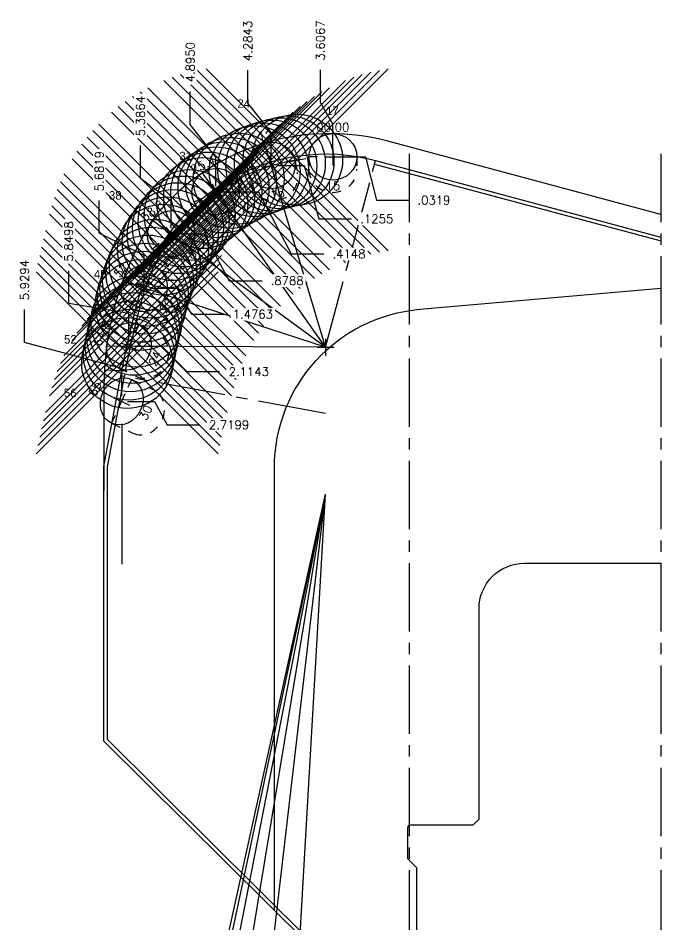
# Model space of a CAD drawing. Extents: x 34 to 150, y -20 to 22.
# Drawn here: x 117.13 to 124.19, y 11.12 to 21.09 of the extents above; entities that cross this region are included whole.
import ezdxf
from ezdxf.enums import TextEntityAlignment as Align

# ---------------------------------------------------------------- set-up
doc = ezdxf.new("R2010")
doc.units = 0
doc.header["$MEASUREMENT"] = 0
doc.header["$PDMODE"] = 35
doc.linetypes.add('CENTER2', pattern=[1.125, 0.75, -0.125, 0.125, -0.125])
doc.linetypes.add('HIDDEN2', pattern=[0.1875, 0.125, -0.0625])
doc.layers.get('0').update_dxf_attribs({"linetype": 'CONTINUOUS'})
doc.layers.get('Defpoints').update_dxf_attribs({"color": 10, "linetype": 'CONTINUOUS'})
doc.layers.add('Blade4', color=7, linetype='CONTINUOUS', true_color=0x00cccc)
for name, color, linetype in [('CDG-37977R1', 7, 'CONTINUOUS'), ('CLine', 5, 'CENTER2'), ('Dims', 4, 'CONTINUOUS'), ('TEXT', 3, 'CONTINUOUS')]:
    doc.layers.add(name, color=color, linetype=linetype)
doc.styles.add('RomanS', font='romans')
doc.dimstyles.get("Standard").update_dxf_attribs({"dimtxt": 0.094, "dimasz": 0.18, "dimexe": 0.0625, "dimexo": 0.0625, "dimgap": 0.09, "dimtad": 0, "dimtih": 1, "dimtoh": 1, "dimdec": 4, "dimzin": 4, "dimdsep": 46, "dimtxsty": 'RomanS', "dimcen": 0.09, "dimazin": 1, "dimtfac": 1, "dimtdec": 4, "dimtofl": 0, "dimtmove": 0, "dimatfit": 1, "dimfxl": 1, "dimtfill": 1, "dimtolj": 1, "dimtzin": 0, "dimarcsym": 0})

# ---------------------------------------------------------------- blocks, each defined once
blk = doc.blocks.new('CMark')
at = {"layer": 'CLine'}
for p, q in [((-0.094, 0), (0.094, 0)), ((0, 0.094), (0, -0.094))]:
    blk.add_line(p, q, dxfattribs=at)
blk = doc.blocks.new('1313@15')
for p, q in [((-0.1705, 0), (-0.2645, 0)), ((0.1707, 0), (0.2645, 0))]:
    blk.add_line(p, q)
at = {"color": 8, "linetype": 'HIDDEN2', "ltscale": 0.5}
blk.add_line((-0.2645, 0), (-0.2645, -0.1346), dxfattribs=at)
at = {"color": 8, "linetype": 'HIDDEN2', "ltscale": 0.5, "flags": 128}
blk.add_lwpolyline([(0.2645, 0), (0.2645, -0.1346)], dxfattribs=at)
blk.add_ellipse((0, 0), major_axis=(0.2645, 0), ratio=0.965926)
at = {"color": 8, "linetype": 'HIDDEN2', "ltscale": 0.5}
blk.add_ellipse((0, -0.1346), major_axis=(0.2645, 0), ratio=0.965926, start_param=3.141593, end_param=6.283185, dxfattribs=at)
blk.add_blockref('CMark', (0, 0))
at = {"style": 'RomanS'}
blk.add_text('15', height=0.094, dxfattribs=at).set_placement((0, -0.318), align=Align.MIDDLE_CENTER)
blk.add_attdef('ANG', text='', height=0.094, dxfattribs=at).set_placement((0, 0.2511), align=Align.BOTTOM_CENTER)
blk = doc.blocks.new('1313@16')
for p, q in [((-0.1705, 0), (-0.2645, 0)), ((0.1707, 0), (0.2645, 0))]:
    blk.add_line(p, q)
at = {"color": 8, "linetype": 'HIDDEN2', "ltscale": 0.5}
blk.add_line((-0.2645, 0), (-0.2645, -0.1433), dxfattribs=at)
at = {"color": 8, "linetype": 'HIDDEN2', "ltscale": 0.5, "flags": 128}
blk.add_lwpolyline([(0.2645, 0), (0.2645, -0.1433)], dxfattribs=at)
blk.add_ellipse((0, 0), major_axis=(0.2645, 0), ratio=0.961262)
at = {"color": 8, "linetype": 'HIDDEN2', "ltscale": 0.5}
blk.add_ellipse((0, -0.1433), major_axis=(0.2645, 0), ratio=0.961262, start_param=3.141593, end_param=6.283185, dxfattribs=at)
blk.add_blockref('CMark', (0, 0))
at = {"style": 'RomanS'}
blk.add_text('16', height=0.094, dxfattribs=at).set_placement((0, -0.318), align=Align.MIDDLE_CENTER)
blk.add_attdef('ANG', text='', height=0.094, dxfattribs=at).set_placement((0, 0.2511), align=Align.BOTTOM_CENTER)
blk = doc.blocks.new('1313@18')
for p, q in [((-0.1705, 0), (-0.2645, 0)), ((0.1707, 0), (0.2645, 0))]:
    blk.add_line(p, q)
at = {"color": 8, "linetype": 'HIDDEN2', "ltscale": 0.5}
blk.add_line((-0.2645, 0), (-0.2645, -0.1607), dxfattribs=at)
at = {"color": 8, "linetype": 'HIDDEN2', "ltscale": 0.5, "flags": 128}
blk.add_lwpolyline([(0.2645, 0), (0.2645, -0.1607)], dxfattribs=at)
blk.add_ellipse((0, 0), major_axis=(0.2645, 0), ratio=0.951057)
at = {"color": 8, "linetype": 'HIDDEN2', "ltscale": 0.5}
blk.add_ellipse((0, -0.1607), major_axis=(0.2645, 0), ratio=0.951057, start_param=3.141593, end_param=6.283185, dxfattribs=at)
blk.add_blockref('CMark', (0, 0))
at = {"style": 'RomanS'}
blk.add_text('18', height=0.094, dxfattribs=at).set_placement((0, -0.318), align=Align.MIDDLE_CENTER)
blk.add_attdef('ANG', text='', height=0.094, dxfattribs=at).set_placement((0, 0.2511), align=Align.BOTTOM_CENTER)
blk = doc.blocks.new('1313@20')
for p, q in [((-0.1705, 0), (-0.2645, 0)), ((0.1707, 0), (0.2645, 0))]:
    blk.add_line(p, q)
at = {"color": 8, "linetype": 'HIDDEN2', "ltscale": 0.5}
blk.add_line((-0.2645, 0), (-0.2645, -0.1779), dxfattribs=at)
at = {"color": 8, "linetype": 'HIDDEN2', "ltscale": 0.5, "flags": 128}
blk.add_lwpolyline([(0.2645, 0), (0.2645, -0.1779)], dxfattribs=at)
blk.add_ellipse((0, 0), major_axis=(0.2645, 0), ratio=0.939693)
at = {"color": 8, "linetype": 'HIDDEN2', "ltscale": 0.5}
blk.add_ellipse((0, -0.1779), major_axis=(0.2645, 0), ratio=0.939693, start_param=3.141593, end_param=6.283185, dxfattribs=at)
blk.add_blockref('CMark', (0, 0))
at = {"style": 'RomanS'}
blk.add_text('20', height=0.094, dxfattribs=at).set_placement((0, -0.311), align=Align.MIDDLE_CENTER)
blk.add_attdef('ANG', text='', height=0.094, dxfattribs=at).set_placement((0, 0.2511), align=Align.BOTTOM_CENTER)
blk = doc.blocks.new('1313@24')
for p, q in [((-0.1705, 0), (-0.2645, 0)), ((0.1707, 0), (0.2645, 0))]:
    blk.add_line(p, q)
at = {"color": 8, "linetype": 'HIDDEN2', "ltscale": 0.5}
blk.add_line((-0.2645, 0), (-0.2645, -0.2115), dxfattribs=at)
at = {"color": 8, "linetype": 'HIDDEN2', "ltscale": 0.5, "flags": 128}
blk.add_lwpolyline([(0.2645, 0), (0.2645, -0.2115)], dxfattribs=at)
blk.add_ellipse((0, 0), major_axis=(0.2645, 0), ratio=0.913535)
at = {"color": 8, "linetype": 'HIDDEN2', "ltscale": 0.5}
blk.add_ellipse((0, -0.2115), major_axis=(0.2645, 0), ratio=0.913535, start_param=3.141593, end_param=6.283185, dxfattribs=at)
blk.add_blockref('CMark', (0, 0))
at = {"style": 'RomanS'}
blk.add_text('24', height=0.094, dxfattribs=at).set_placement((0, -0.318), align=Align.MIDDLE_CENTER)
blk.add_attdef('ANG', text='', height=0.094, dxfattribs=at).set_placement((0, 0.2511), align=Align.BOTTOM_CENTER)
blk = doc.blocks.new('*D238')
at = {"layer": 'Defpoints', "color": 0, "transparency": 16777216}
for p in [(119.6528, 20.5116), (124.195, 19.5917), (119.9107, 19.4662)]:
    blk.add_point(p, dxfattribs=at)
at = {"layer": 'Dims', "color": 0, "lineweight": -2, "transparency": 16777216}
for p, q in [((119.6528, 20.1516), (119.6528, 20.5116)), ((119.9107, 19.8262), (119.6528, 20.1516)), ((119.9107, 19.5287), (119.9107, 19.8262))]:
    blk.add_line(p, q, dxfattribs=at)
at = {"layer": 'Dims', "color": 0, "transparency": 16777216, "insert": (119.6528, 20.8344), "char_height": 0.094, "attachment_point": 5, "rotation": 90, "style": 'RomanS', "bg_fill": 3, "box_fill_scale": 1.25, "bg_fill_color": 256, "bg_fill_true_color": 13158600, "bg_fill_transparency": 0}
blk.add_mtext('\\A1;4.2843', dxfattribs=at)
blk = doc.blocks.new('*D239')
at = {"layer": 'Defpoints', "color": 0, "transparency": 16777216}
for p in [(119.0195, 20.2772), (124.195, 19.5917), (119.3, 19.1769)]:
    blk.add_point(p, dxfattribs=at)
at = {"layer": 'Dims', "color": 0, "lineweight": -2, "transparency": 16777216}
for p, q in [((119.0195, 19.9172), (119.0195, 20.2772)), ((119.3, 19.5572), (119.0195, 19.9172)), ((119.3, 19.2394), (119.3, 19.5572))]:
    blk.add_line(p, q, dxfattribs=at)
at = {"layer": 'Dims', "color": 0, "transparency": 16777216, "insert": (119.0195, 20.6), "char_height": 0.094, "attachment_point": 5, "rotation": 90, "style": 'RomanS', "bg_fill": 3, "box_fill_scale": 1.25, "bg_fill_color": 256, "bg_fill_true_color": 13158600, "bg_fill_transparency": 0}
blk.add_mtext('\\A1;4.8950', dxfattribs=at)
blk = doc.blocks.new('*D240')
at = {"layer": 'Defpoints', "color": 0, "transparency": 16777216}
for p in [(118.4722, 19.6834), (124.195, 19.5917), (118.8086, 18.7129)]:
    blk.add_point(p, dxfattribs=at)
at = {"layer": 'Dims', "color": 0, "lineweight": -2, "transparency": 16777216}
for p, q in [((118.4722, 19.3234), (118.4722, 19.6834)), ((118.8086, 19.0729), (118.4722, 19.3234)), ((118.8086, 18.7754), (118.8086, 19.0729))]:
    blk.add_line(p, q, dxfattribs=at)
at = {"layer": 'Dims', "color": 0, "transparency": 16777216, "insert": (118.4722, 20.0084), "char_height": 0.094, "attachment_point": 5, "rotation": 90, "style": 'RomanS', "bg_fill": 3, "box_fill_scale": 1.25, "bg_fill_color": 256, "bg_fill_true_color": 13158600, "bg_fill_transparency": 0}
blk.add_mtext('\\A1;5.3864', dxfattribs=at)
blk = doc.blocks.new('*D241')
at = {"layer": 'Defpoints', "color": 0, "transparency": 16777216}
for p in [(124.195, 19.5917), (118.0187, 19.0817), (118.5131, 18.1153)]:
    blk.add_point(p, dxfattribs=at)
at = {"layer": 'Dims', "color": 0, "lineweight": -2, "transparency": 16777216}
for p, q in [((118.0187, 18.7217), (118.0187, 19.0817)), ((118.5131, 18.4753), (118.0187, 18.7217)), ((118.5131, 18.1778), (118.5131, 18.4753))]:
    blk.add_line(p, q, dxfattribs=at)
at = {"layer": 'Dims', "color": 0, "transparency": 16777216, "insert": (118.0187, 19.4022), "char_height": 0.094, "attachment_point": 5, "rotation": 90, "style": 'RomanS', "bg_fill": 3, "box_fill_scale": 1.25, "bg_fill_color": 256, "bg_fill_true_color": 13158600, "bg_fill_transparency": 0}
blk.add_mtext('\\A1;5.6819', dxfattribs=at)
blk = doc.blocks.new('*D242')
at = {"layer": 'Defpoints', "color": 0, "transparency": 16777216}
for p in [(124.195, 19.5917), (117.6825, 18.3082), (118.3452, 17.4773)]:
    blk.add_point(p, dxfattribs=at)
at = {"layer": 'Dims', "color": 0, "lineweight": -2, "transparency": 16777216}
for p, q in [((117.6825, 17.9482), (117.6825, 18.3082)), ((118.3452, 17.8373), (117.6825, 17.9482)), ((118.3452, 17.5398), (118.3452, 17.8373))]:
    blk.add_line(p, q, dxfattribs=at)
at = {"layer": 'Dims', "color": 0, "transparency": 16777216, "insert": (117.6825, 18.6309), "char_height": 0.094, "attachment_point": 5, "rotation": 90, "style": 'RomanS', "bg_fill": 3, "box_fill_scale": 1.25, "bg_fill_color": 256, "bg_fill_true_color": 13158600, "bg_fill_transparency": 0}
blk.add_mtext('\\A1;5.8498', dxfattribs=at)
blk = doc.blocks.new('*D243')
at = {"layer": 'Defpoints', "color": 0, "transparency": 16777216}
for p in [(124.195, 19.5917), (119.9107, 19.4662), (120.7943, 18.8786)]:
    blk.add_point(p, dxfattribs=at)
at = {"layer": 'Dims', "color": 0, "lineweight": -2, "transparency": 16777216}
for p, q in [((119.9732, 19.4662), (120.2707, 19.4662)), ((120.2707, 19.4662), (120.4343, 18.8786)), ((120.4343, 18.8786), (120.7943, 18.8786))]:
    blk.add_line(p, q, dxfattribs=at)
at = {"layer": 'Dims', "color": 0, "transparency": 16777216, "insert": (121.07, 18.8786), "char_height": 0.094, "attachment_point": 5, "style": 'RomanS', "bg_fill": 3, "box_fill_scale": 1.25, "bg_fill_color": 256, "bg_fill_true_color": 13158600, "bg_fill_transparency": 0}
blk.add_mtext('\\A1;.1255', dxfattribs=at)
blk = doc.blocks.new('*D244')
at = {"layer": 'Defpoints', "color": 0, "transparency": 16777216}
for p in [(124.195, 19.5917), (119.3, 19.1769), (120.4893, 18.493)]:
    blk.add_point(p, dxfattribs=at)
at = {"layer": 'Dims', "color": 0, "lineweight": -2, "transparency": 16777216}
for p, q in [((119.3625, 19.1769), (119.7693, 19.1769)), ((119.7693, 19.1769), (120.1293, 18.493)), ((120.1293, 18.493), (120.4893, 18.493))]:
    blk.add_line(p, q, dxfattribs=at)
at = {"layer": 'Dims', "color": 0, "transparency": 16777216, "insert": (120.7651, 18.493), "char_height": 0.094, "attachment_point": 5, "style": 'RomanS', "bg_fill": 3, "box_fill_scale": 1.25, "bg_fill_color": 256, "bg_fill_true_color": 13158600, "bg_fill_transparency": 0}
blk.add_mtext('\\A1;.4148', dxfattribs=at)
blk = doc.blocks.new('*D245')
at = {"layer": 'Defpoints', "color": 0, "transparency": 16777216}
for p in [(124.195, 19.5917), (118.8086, 18.7129), (119.8091, 18.1988)]:
    blk.add_point(p, dxfattribs=at)
at = {"layer": 'Dims', "color": 0, "lineweight": -2, "transparency": 16777216}
for p, q in [((118.8711, 18.7129), (119.1686, 18.7129)), ((119.1686, 18.7129), (119.4491, 18.1988)), ((119.4491, 18.1988), (119.8091, 18.1988))]:
    blk.add_line(p, q, dxfattribs=at)
at = {"layer": 'Dims', "color": 0, "transparency": 16777216, "insert": (120.0849, 18.1988), "char_height": 0.094, "attachment_point": 5, "style": 'RomanS', "bg_fill": 3, "box_fill_scale": 1.25, "bg_fill_color": 256, "bg_fill_true_color": 13158600, "bg_fill_transparency": 0}
blk.add_mtext('\\A1;.8788', dxfattribs=at)
blk = doc.blocks.new('*D246')
at = {"layer": 'Defpoints', "color": 0, "transparency": 16777216}
for p in [(124.195, 19.5917), (118.5131, 18.1153), (119.3913, 17.8297)]:
    blk.add_point(p, dxfattribs=at)
at = {"layer": 'Dims', "color": 0, "lineweight": -2, "transparency": 16777216}
for p, q in [((118.5756, 18.1153), (118.8731, 18.1153)), ((118.8731, 18.1153), (119.0313, 17.8297)), ((119.0313, 17.8297), (119.3913, 17.8297))]:
    blk.add_line(p, q, dxfattribs=at)
at = {"layer": 'Dims', "color": 0, "transparency": 16777216, "insert": (119.7074, 17.8297), "char_height": 0.094, "attachment_point": 5, "style": 'RomanS', "bg_fill": 3, "box_fill_scale": 1.25, "bg_fill_color": 256, "bg_fill_true_color": 13158600, "bg_fill_transparency": 0}
blk.add_mtext('\\A1;1.4763', dxfattribs=at)
blk = doc.blocks.new('*D247')
at = {"layer": 'Defpoints', "color": 0, "transparency": 16777216}
for p in [(124.195, 19.5917), (118.3452, 17.4773), (119.34, 17.1986)]:
    blk.add_point(p, dxfattribs=at)
at = {"layer": 'Dims', "color": 0, "lineweight": -2, "transparency": 16777216}
for p, q in [((118.4077, 17.4773), (118.7052, 17.4773)), ((118.7052, 17.4773), (118.98, 17.1986)), ((118.98, 17.1986), (119.34, 17.1986))]:
    blk.add_line(p, q, dxfattribs=at)
at = {"layer": 'Dims', "color": 0, "transparency": 16777216, "insert": (119.6628, 17.1986), "char_height": 0.094, "attachment_point": 5, "style": 'RomanS', "bg_fill": 3, "box_fill_scale": 1.25, "bg_fill_color": 256, "bg_fill_true_color": 13158600, "bg_fill_transparency": 0}
blk.add_mtext('\\A1;2.1143', dxfattribs=at)
blk = doc.blocks.new('*D320')
at = {"layer": 'Defpoints', "color": 0, "transparency": 16777216}
for p in [(120.4511, 20.5175), (120.5883, 19.5598), (124.195, 19.5917)]:
    blk.add_point(p, dxfattribs=at)
at = {"layer": 'Dims', "color": 0, "lineweight": -2, "transparency": 16777216}
for p, q in [((120.4511, 20.1575), (120.4511, 20.5175)), ((120.5883, 19.9198), (120.4511, 20.1575)), ((120.5883, 19.6223), (120.5883, 19.9198))]:
    blk.add_line(p, q, dxfattribs=at)
at = {"layer": 'Dims', "color": 0, "transparency": 16777216, "insert": (120.4511, 20.8402), "char_height": 0.094, "attachment_point": 5, "rotation": 90, "style": 'RomanS', "bg_fill": 3, "box_fill_scale": 1.25, "bg_fill_color": 256, "bg_fill_true_color": 13158600, "bg_fill_transparency": 0}
blk.add_mtext('\\A1;3.6067', dxfattribs=at)
blk = doc.blocks.new('*D321')
at = {"layer": 'Defpoints', "color": 0, "transparency": 16777216}
for p in [(120.5883, 19.5598), (124.195, 19.5917), (121.4261, 19.0837)]:
    blk.add_point(p, dxfattribs=at)
at = {"layer": 'Dims', "color": 0, "lineweight": -2, "transparency": 16777216}
for p, q in [((120.6508, 19.5598), (120.9483, 19.5598)), ((120.9483, 19.5598), (121.0661, 19.0837)), ((121.0661, 19.0837), (121.4261, 19.0837))]:
    blk.add_line(p, q, dxfattribs=at)
at = {"layer": 'Dims', "color": 0, "transparency": 16777216, "insert": (121.6996, 19.0837), "char_height": 0.094, "attachment_point": 5, "style": 'RomanS', "bg_fill": 3, "box_fill_scale": 1.25, "bg_fill_color": 256, "bg_fill_true_color": 13158600, "bg_fill_transparency": 0}
blk.add_mtext('\\A1;.0319', dxfattribs=at)
blk = doc.blocks.new('1313@30')
for p, q in [((-0.1705, 0), (-0.2645, 0)), ((0.1707, 0), (0.2645, 0))]:
    blk.add_line(p, q)
at = {"color": 8, "linetype": 'HIDDEN2', "ltscale": 0.5}
blk.add_line((-0.2645, 0), (-0.2645, -0.26), dxfattribs=at)
at = {"color": 8, "linetype": 'HIDDEN2', "ltscale": 0.5, "flags": 128}
blk.add_lwpolyline([(0.2645, 0), (0.2645, -0.26)], dxfattribs=at)
blk.add_ellipse((0, 0), major_axis=(0.2645, 0), ratio=0.866025)
at = {"color": 8, "linetype": 'HIDDEN2', "ltscale": 0.5}
blk.add_ellipse((0, -0.26), major_axis=(0.2645, 0), ratio=0.866025, start_param=3.141593, end_param=6.283185, dxfattribs=at)
blk.add_blockref('CMark', (0, 0))
at = {"style": 'RomanS'}
blk.add_text('30', height=0.094, dxfattribs=at).set_placement((0, -0.2916), align=Align.MIDDLE_CENTER)
blk.add_attdef('ANG', text='', height=0.094, dxfattribs=at).set_placement((0, 0.2511), align=Align.BOTTOM_CENTER)
blk = doc.blocks.new('*D338')
at = {"layer": 'Defpoints', "color": 0, "transparency": 16777216}
for p in [(124.195, 19.5917), (117.197, 17.8806), (118.2656, 16.8717)]:
    blk.add_point(p, dxfattribs=at)
at = {"layer": 'Dims', "color": 0, "lineweight": -2, "transparency": 16777216}
for p, q in [((117.197, 17.5206), (117.197, 17.8806)), ((118.2656, 17.2317), (117.197, 17.5206)), ((118.2656, 16.9342), (118.2656, 17.2317))]:
    blk.add_line(p, q, dxfattribs=at)
at = {"layer": 'Dims', "color": 0, "transparency": 16777216, "insert": (117.197, 18.2056), "char_height": 0.094, "attachment_point": 5, "rotation": 90, "style": 'RomanS', "bg_fill": 3, "box_fill_scale": 1.25, "bg_fill_color": 256, "bg_fill_true_color": 13158600, "bg_fill_transparency": 0}
blk.add_mtext('\\A1;5.9294', dxfattribs=at)
blk = doc.blocks.new('*D339')
at = {"layer": 'Defpoints', "color": 0, "transparency": 16777216}
for p in [(124.195, 19.5917), (118.2656, 16.8717), (119.1254, 16.6139)]:
    blk.add_point(p, dxfattribs=at)
at = {"layer": 'Dims', "color": 0, "lineweight": -2, "transparency": 16777216}
for p, q in [((118.3281, 16.8717), (118.6256, 16.8717)), ((118.6256, 16.8717), (118.7654, 16.6139)), ((118.7654, 16.6139), (119.1254, 16.6139))]:
    blk.add_line(p, q, dxfattribs=at)
at = {"layer": 'Dims', "color": 0, "transparency": 16777216, "insert": (119.4459, 16.6139), "char_height": 0.094, "attachment_point": 5, "style": 'RomanS', "bg_fill": 3, "box_fill_scale": 1.25, "bg_fill_color": 256, "bg_fill_true_color": 13158600, "bg_fill_transparency": 0}
blk.add_mtext('\\A1;2.7199', dxfattribs=at)

msp = doc.modelspace()

# ---------------------------------------------------------------- linework, layer by layer
at = {"linetype": 'ByBlock', "flags": 128}
msp.add_lwpolyline([(119.94498, 11.27628), (119.94498, 16.14065, -0.3888787), (121.54246, 17.88399), (124.19498, 18.11605)], format="xyb", dxfattribs=at)
at = {"layer": 'Blade4'}
for q in [(119.83757, 19.71105), (119.15318, 19.38481), (118.60515, 18.86212), (118.27513, 18.19272), (118.09995, 17.47854)]:
    msp.add_line((120.50748, 17.46665), q, dxfattribs=at)
at = {"layer": 'CDG-37977R1', "color": 7, "linetype": 'Continuous', "flags": 128}
for points in [[(124.19498, 10.21665), (120.628, 10.21665), (120.19498, 10.46665), (120.19498, 10.65415), (120.31083, 10.77, 0.1989124), (120.31998, 10.7921), (120.31998, 10.89114, 0.199913), (120.31074, 10.91332), (118.06998, 13.1369), (118.06998, 16.15415), (118.25748, 17.15415, -0.0211291), (118.45824, 18.029, -0.4124498), (121.05747, 19.51925), (124.19498, 18.67855)], [(119.63842, 19.3619, -0.0817779), (120.29195, 19.54049)], [(119.08109, 18.98739, -0.0810407), (119.63842, 19.3619)], [(118.67227, 18.4562, -0.0808973), (119.08109, 18.98739)], [(118.44958, 17.84023, -0.0043538), (118.49682, 18.01842, -0.0567328), (118.67227, 18.4562)], [(118.3074, 17.20313, -0.0154211), (118.44958, 17.84023)], [(124.19498, 10.25665), (120.63871, 10.25665), (120.23498, 10.48975), (120.23498, 10.63759), (120.33911, 10.74172, 0.1989124), (120.35998, 10.7921), (120.35998, 10.89114, 0.199913), (120.33892, 10.94172), (118.10998, 13.15356), (118.10998, 16.15044), (118.29681, 17.14682, -0.0003959), (118.29987, 17.1633, -0.0003959)], [(121.37998, 10.21665), (121.44248, 10.27915), (121.44248, 10.84165), (121.51263, 10.9118), (121.51263, 11.74275), (121.41373, 11.84165), (121.41373, 12.1854, -0.4142136), (121.44498, 12.21665), (122.13248, 12.21665), (122.19498, 12.27915), (122.19498, 14.59165, -0.4142136), (122.69498, 15.09165), (124.19498, 15.09165)]]:
    msp.add_lwpolyline(points, format="xyb", dxfattribs=at)
msp.add_lwpolyline([(121.04712, 19.48061), (124.18463, 18.63992)], dxfattribs=at)
at = {"layer": 'CLine'}
for p, q in [((121.42608, 19.59165), (121.42608, 9.96665)), ((124.19498, 19.59165), (124.19498, 9.96665))]:
    msp.add_line(p, q, dxfattribs=at)
at = {"layer": 'CLine', "color": 1}
for p, q in [((120.50748, 17.46665), (121.05747, 19.51925)), ((120.50748, 16.737), (118.25748, 17.15415))]:
    msp.add_line(p, q, dxfattribs=at)
at = {"layer": 'CLine', "color": 1, "linetype": 'ByBlock', "flags": 128}
msp.add_lwpolyline([(124.19498, 18.92639), (121.19185, 19.73107, 0.2921805), (118.64604, 18.92474, 0.1484544), (118.06998, 17.0273), (118.06998, 15.89235)], format="xyb", dxfattribs=at)
at = {"layer": 'Dims'}
for p in [(118.27061, 5.72228), (118.3496, 5.70516), (118.51639, 5.67112), (118.81044, 5.61801), (119.30049, 5.54872), (119.9107, 5.49545)]:
    msp.add_line(p, (120.50748, 15.85327), dxfattribs=at)
at = {"layer": 'TEXT'}
for p, q in [((118.31817, 17.20254), (118.0752, 17.21599)), ((118.26558, 16.62569), (118.26558, 15.0807))]:
    msp.add_line(p, q, dxfattribs=at)
for p in [(119.91115, 19.46456), (120.00492, 19.49018), (120.09978, 19.51141), (120.19553, 19.52819), (119.7277, 19.40035), (119.81868, 19.43459), (119.46723, 19.27361), (119.5518, 19.31973), (119.30491, 19.1699), (119.38487, 19.22363), (119.15286, 19.05165), (119.22752, 19.11253), (118.94706, 18.84952), (119.01249, 18.92), (118.88496, 18.7761), (118.82631, 18.69989), (118.71985, 18.53977), (118.77123, 18.62106), (118.6296, 18.37262), (118.59073, 18.2872), (118.55575, 18.20011), (118.52472, 18.11154), (118.49771, 18.02167), (118.47324, 17.93106), (118.42687, 17.74977), (118.40495, 17.65912), (118.38384, 17.56827), (118.36352, 17.47724), (118.34401, 17.38604), (118.3253, 17.29467)]:
    msp.add_point(p, dxfattribs=at)

# ---------------------------------------------------------------- block references
at = {"color": 200, "linetype": 'ByBlock'}
msp.add_blockref('CMark', (120.50748, 17.46665), dxfattribs=at)
at = {"layer": 'Blade4'}
for name, p, rotation, values in [('1313@15', (119.91066, 19.46618), 12, {'ANG': '12'}), ('1313@16', (119.29999, 19.17688), 25.4, {'ANG': '25.4'}), ('1313@18', (118.80863, 18.71286), 38.8, {'ANG': '38.8'}), ('1313@20', (118.51312, 18.11532), 52.00000000000001, {'ANG': '52'}), ('1313@24', (118.3452, 17.47733), 64.80000000000001, {'ANG': '64.8'})]:
    msp.add_blockref(name, p, dxfattribs=dict(at, rotation=rotation)).add_auto_attribs(values)

# ---------------------------------------------------------------- texts
msp.add_text('56', height=0.09375, dxfattribs=at).set_placement((117.63012, 16.91669))

# ---------------------------------------------------------------- next in the draw order: dimensions: what is measured, and where the dimension line sits
at = {"layer": 'Dims'}
dim = msp.add_ordinate_dim(feature_location=(119.91066, 19.46618), offset=(-0.25789, 1.04543), dtype=1, origin=(124.19498, 19.59165), dimstyle='Standard', dxfattribs=at)
dim.commit()
dim.dimension.update_dxf_attribs({"geometry": '*D238', "text_midpoint": (119.65278, 20.83438)})

# ---------------------------------------------------------------- next in the draw order: dimensions: what is measured, and where the dimension line sits
dim = msp.add_ordinate_dim(feature_location=(119.29999, 19.17688), offset=(-0.2805, 1.10033), dtype=1, origin=(124.19498, 19.59165), dimstyle='Standard', dxfattribs=at)
dim.commit()
dim.dimension.update_dxf_attribs({"geometry": '*D239', "text_midpoint": (119.01949, 20.59997)})

# ---------------------------------------------------------------- next in the draw order: dimensions: what is measured, and where the dimension line sits
dim = msp.add_ordinate_dim(feature_location=(118.80863, 18.712857), offset=(-0.336431, 0.97051), dtype=1, origin=(124.194983, 19.591655), dimstyle='Standard', dxfattribs=at)
dim.commit()
dim.dimension.update_dxf_attribs({"geometry": '*D240', "text_midpoint": (118.472199, 20.008366)})

# ---------------------------------------------------------------- next in the draw order: texts
at = {"layer": 'Blade4'}
msp.add_text('24', height=0.09375, dxfattribs=at).set_placement((119.53789, 20.09956))

# ---------------------------------------------------------------- next in the draw order: dimensions: what is measured, and where the dimension line sits
at = {"layer": 'Dims'}
dim = msp.add_ordinate_dim(feature_location=(118.51312, 18.11532), offset=(-0.49439, 0.9664), dtype=1, origin=(124.19498, 19.59165), dimstyle='Standard', dxfattribs=at)
dim.commit()
dim.dimension.update_dxf_attribs({"geometry": '*D241', "text_midpoint": (118.01873, 19.40224)})

# ---------------------------------------------------------------- next in the draw order: dimensions: what is measured, and where the dimension line sits
dim = msp.add_ordinate_dim(feature_location=(118.3452, 17.47733), offset=(-0.66266, 0.83083), dtype=1, origin=(124.19498, 19.59165), dimstyle='Standard', dxfattribs=at)
dim.commit()
dim.dimension.update_dxf_attribs({"geometry": '*D242', "text_midpoint": (117.68254, 18.63093)})

# ---------------------------------------------------------------- next in the draw order: texts
at = {"layer": 'Blade4'}
for s, p in [('38', (118.12528, 19.08968)), ('45', (117.95984, 18.22313)), ('52', (117.63142, 17.507))]:
    msp.add_text(s, height=0.09375, dxfattribs=at).set_placement(p)

# ---------------------------------------------------------------- next in the draw order: dimensions: what is measured, and where the dimension line sits
at = {"layer": 'Dims'}
dim = msp.add_ordinate_dim(feature_location=(119.91066, 19.46618), offset=(0.8836, -0.58762), dtype=0, origin=(124.19498, 19.59165), dimstyle='Standard', dxfattribs=at)
dim.commit()
dim.dimension.update_dxf_attribs({"geometry": '*D243', "text_midpoint": (121.07002, 18.87856)})

# ---------------------------------------------------------------- next in the draw order: dimensions: what is measured, and where the dimension line sits
dim = msp.add_ordinate_dim(feature_location=(119.29999, 19.17688), offset=(1.18936, -0.68392), dtype=0, origin=(124.19498, 19.59165), dimstyle='Standard', dxfattribs=at)
dim.commit()
dim.dimension.update_dxf_attribs({"geometry": '*D244', "text_midpoint": (120.76511, 18.49295)})

# ---------------------------------------------------------------- next in the draw order: dimensions: what is measured, and where the dimension line sits
dim = msp.add_ordinate_dim(feature_location=(118.80863, 18.71286), offset=(1.00051, -0.51408), dtype=0, origin=(124.19498, 19.59165), dimstyle='Standard', dxfattribs=at)
dim.commit()
dim.dimension.update_dxf_attribs({"geometry": '*D245', "text_midpoint": (120.08491, 18.19877)})

# ---------------------------------------------------------------- next in the draw order: dimensions: what is measured, and where the dimension line sits
dim = msp.add_ordinate_dim(feature_location=(118.51312, 18.11532), offset=(0.87818, -0.28563), dtype=0, origin=(124.19498, 19.59165), dimstyle='Standard', dxfattribs=at)
dim.commit()
dim.dimension.update_dxf_attribs({"geometry": '*D246', "text_midpoint": (119.70735, 17.82969)})

# ---------------------------------------------------------------- next in the draw order: dimensions: what is measured, and where the dimension line sits
dim = msp.add_ordinate_dim(feature_location=(118.3452, 17.47733), offset=(0.99484, -0.27871), dtype=0, origin=(124.19498, 19.59165), dimstyle='Standard', dxfattribs=at)
dim.commit()
dim.dimension.update_dxf_attribs({"geometry": '*D247', "text_midpoint": (119.6628, 17.19863)})

# ---------------------------------------------------------------- next in the draw order: block references
at = {"layer": 'Blade4'}
msp.add_blockref('1313@15', (120.58828, 19.5598), dxfattribs=at).add_auto_attribs({'ANG': '00.00'})
at = {"layer": 'Blade4', "rotation": 65}
msp.add_blockref('1313@30', (118.26558, 16.87173), dxfattribs=at).add_auto_attribs({'ANG': '65'})

# ---------------------------------------------------------------- next in the draw order: texts
at = {"layer": 'Blade4'}
msp.add_text('31', height=0.09375, dxfattribs=at).set_placement((118.8992, 19.52314))

# ---------------------------------------------------------------- next in the draw order: dimensions: what is measured, and where the dimension line sits
at = {"layer": 'Dims'}
dim = msp.add_ordinate_dim(feature_location=(120.58828, 19.5598), offset=(-0.13721, 0.95766), dtype=1, origin=(124.19498, 19.59165), dimstyle='Standard', dxfattribs=at)
dim.commit()
dim.dimension.update_dxf_attribs({"geometry": '*D320', "text_midpoint": (120.45107, 20.84022)})

# ---------------------------------------------------------------- next in the draw order: texts
at = {"layer": 'Blade4'}
msp.add_text('17', height=0.09375, dxfattribs=at).set_placement((120.51251, 20.02069))

# ---------------------------------------------------------------- next in the draw order: dimensions: what is measured, and where the dimension line sits
at = {"layer": 'Dims'}
dim = msp.add_ordinate_dim(feature_location=(120.588285, 19.559796), offset=(0.837798, -0.476131), dtype=0, origin=(124.194983, 19.591655), dimstyle='Standard', dxfattribs=at)
dim.commit()
dim.dimension.update_dxf_attribs({"geometry": '*D321', "text_midpoint": (121.699607, 19.083665)})

# ---------------------------------------------------------------- next in the draw order: dimensions: what is measured, and where the dimension line sits
dim = msp.add_ordinate_dim(feature_location=(118.26558, 16.87173), offset=(-1.06861, 1.00884), dtype=1, origin=(124.19498, 19.59165), dimstyle='Standard', dxfattribs=at)
dim.commit()
dim.dimension.update_dxf_attribs({"geometry": '*D338', "text_midpoint": (117.19698, 18.20557)})

# ---------------------------------------------------------------- next in the draw order: dimensions: what is measured, and where the dimension line sits
dim = msp.add_ordinate_dim(feature_location=(118.26558, 16.87173), offset=(0.8598, -0.25783), dtype=0, origin=(124.19498, 19.59165), dimstyle='Standard', dxfattribs=at)
dim.commit()
dim.dimension.update_dxf_attribs({"geometry": '*D339', "text_midpoint": (119.44591, 16.61391)})

doc.saveas('drawing.dxf')
